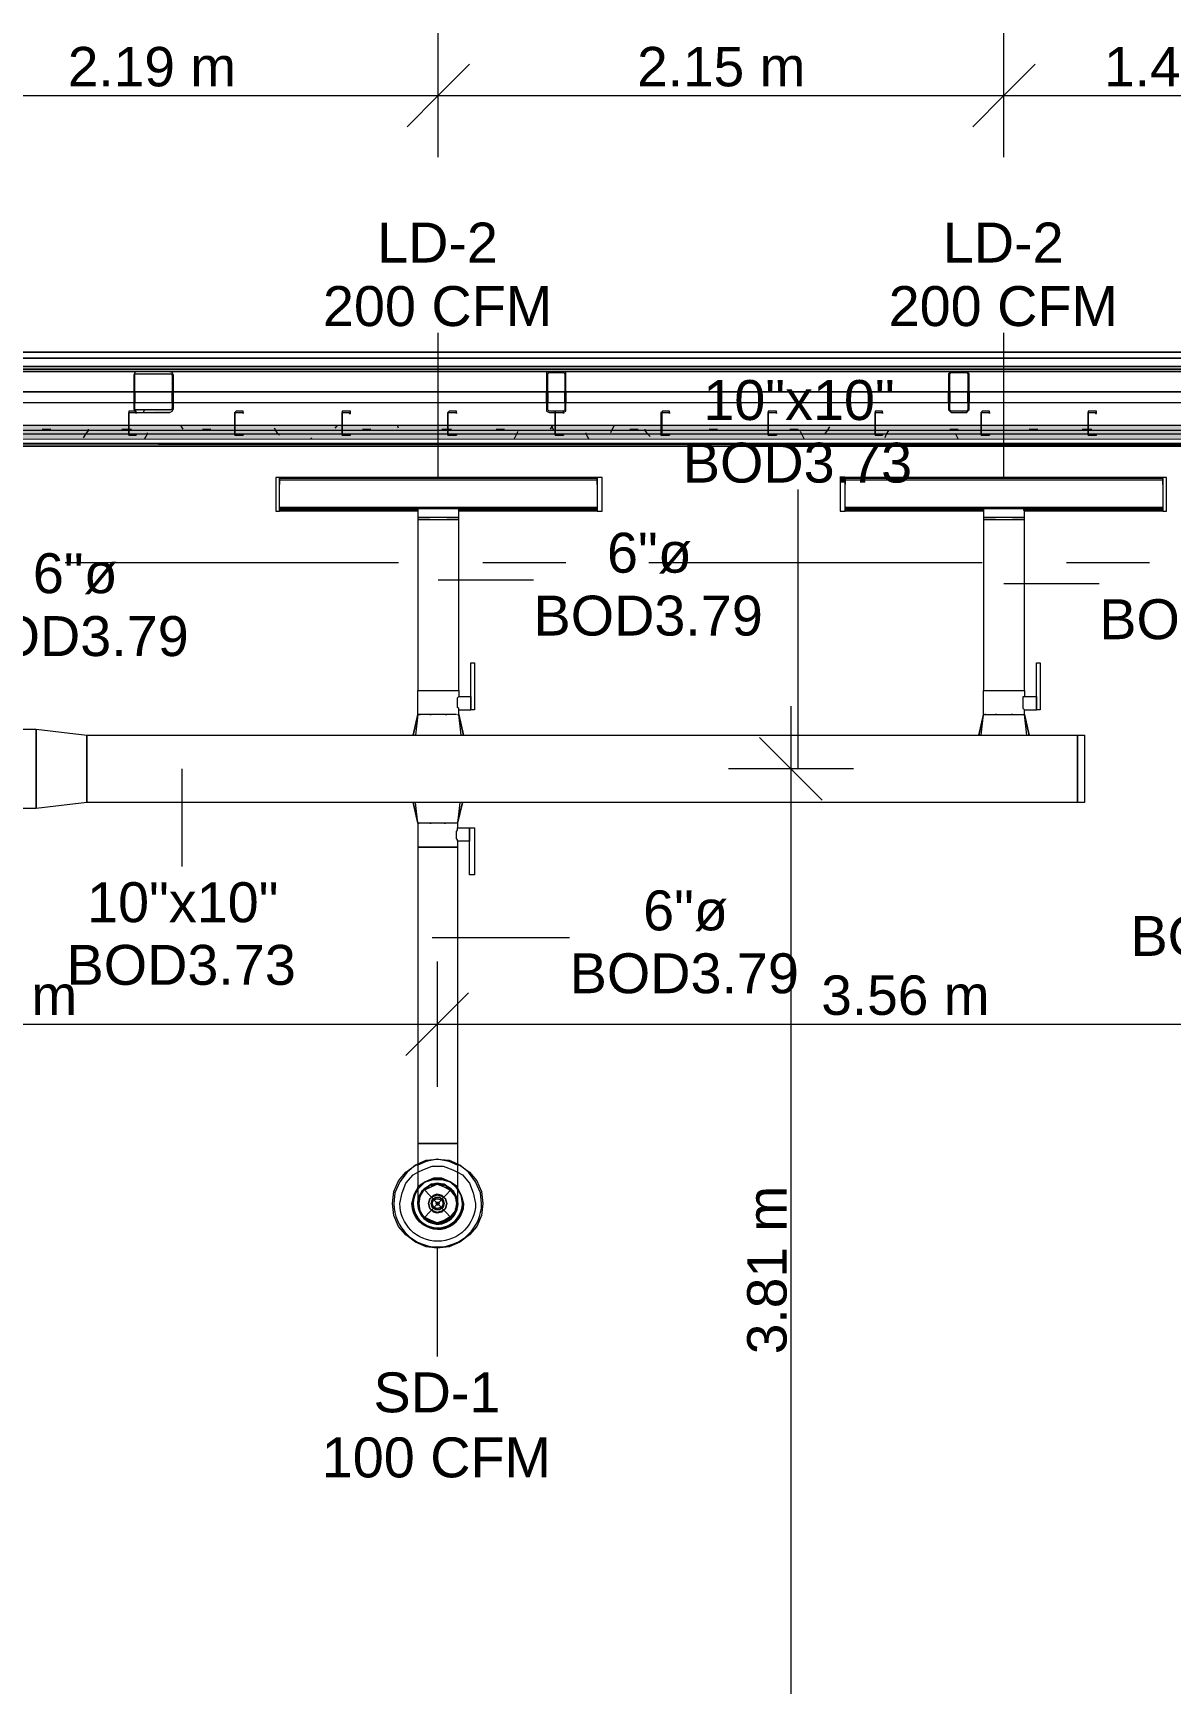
# Model space of a CAD drawing. Header units: metres. Extents: x -2 to 207, y -8 to 52.
# Drawn here: x 16.52 to 20.85, y 41.9 to 48.18 of the extents above; entities that cross this region are included whole.
import ezdxf

# ---------------------------------------------------------------- set-up
doc = ezdxf.new("R2010")
doc.units = ezdxf.units.M
doc.layers.add('HVAC - Ductos', color=5, linetype='Continuous', lineweight=0)
doc.layers.add('PDF_Text', color=7, linetype='Continuous', lineweight=0)
doc.layers.add('PDF_Geometry', color=7, linetype='Continuous', lineweight=0, true_color=0xaaaaaa)
doc.layers.add('PDF_Solid Fills', color=7, linetype='Continuous', lineweight=0, true_color=0xffffff)
doc.styles.add('PDF Helvetica', font='')
doc.styles.get('PDF Helvetica').set_extended_font_data('Helvetica')

msp = doc.modelspace()

# ---------------------------------------------------------------- hatches: boundary and pattern name
at = {"layer": 'PDF_Solid Fills', "lineweight": 0, "transparency": 33554559}
h = msp.add_hatch(color=256, dxfattribs=at)
h.paths.add_polyline_path([(16.9058, 46.8818), (16.9012, 46.8818), (16.9012, 46.7489)])
h.paths.add_polyline_path([(17.0387, 46.7352), (17.0387, 46.7397), (17.0478, 46.7443), (17.0524, 46.8864), (17.0478, 46.891), (16.9058, 46.891), (16.9058, 46.8818), (17.0478, 46.8818), (17.0433, 46.7489), (16.9058, 46.7443), (16.9104, 46.7397), (17.0375, 46.7352)])
h = msp.add_hatch(color=256, dxfattribs=at)
h.paths.add_polyline_path([(18.4773, 46.8864), (18.5369, 46.891), (18.4727, 46.891), (18.4727, 46.7397), (18.4819, 46.7443), (18.4773, 46.7443)])
h.paths.add_polyline_path([(18.4819, 46.7397), (18.5046, 46.7352), (18.5049, 46.7352), (18.5049, 46.7397)])
h.paths.add_polyline_path([(18.5415, 46.7397), (18.5461, 46.8904), (18.5461, 46.891), (18.5415, 46.891)])
h = msp.add_hatch(color=256, dxfattribs=at)
h.paths.add_polyline_path([(20.0809, 46.8864), (20.0763, 46.8864), (20.0763, 46.7443), (20.0809, 46.8857)])
h.paths.add_polyline_path([(20.0076, 46.8864), (20.003, 46.8864), (20.003, 46.7443)])
h.paths.add_polyline_path([(20.0718, 46.8864), (20.0718, 46.891), (20.0076, 46.891)])
h.paths.add_polyline_path([(20.0122, 46.7397), (20.0122, 46.7443), (20.0076, 46.7443)])
h.paths.add_polyline_path([(20.0122, 46.7397), (20.0712, 46.7352), (20.0718, 46.7352), (20.0718, 46.7397)])
h = msp.add_hatch(color=256, dxfattribs=at)
h.paths.add_polyline_path([(26.6236, 46.6802), (26.6236, 46.6664), (28.6487, 46.6664), (28.6487, 46.6802)])
h.paths.add_polyline_path([(60.0699, 46.6802), (58.6863, 46.6802), (58.6863, 46.6618), (60.0699, 46.6618)])
h.paths.add_polyline_path([(25.8127, 46.6802), (25.8127, 46.6664), (26.619, 46.6664), (26.619, 46.6802)])
h.paths.add_polyline_path([(14.0377, 46.6664), (14.0377, 46.6848), (12.4111, 46.6848), (12.4111, 46.6664)])
h.paths.add_polyline_path([(28.6533, 46.6802), (28.6533, 46.6664), (30.6784, 46.6664), (30.6784, 46.6802)])
h.paths.add_polyline_path([(18.908, 46.6664), (18.908, 46.6848), (16.072, 46.6848), (16.072, 46.6664)])
h.paths.add_polyline_path([(31.4939, 46.6802), (31.4939, 46.6664), (33.5191, 46.6664), (33.5191, 46.6802)])
h.paths.add_polyline_path([(21.7487, 46.6664), (21.7487, 46.6848), (20.9423, 46.6848), (20.9423, 46.6664)])
h.paths.add_polyline_path([(36.3643, 46.6802), (36.3643, 46.6664), (38.3894, 46.6664), (38.3894, 46.6802)])
h.paths.add_polyline_path([(25.8081, 46.6802), (25.4049, 46.6848), (23.783, 46.6848), (23.783, 46.6664), (25.8081, 46.6664)])
h.paths.add_polyline_path([(41.2346, 46.6802), (41.2346, 46.6664), (43.2598, 46.6664), (43.2598, 46.6802)])
h.paths.add_polyline_path([(50.5676, 46.6664), (50.9698, 46.6618), (50.9707, 46.6618), (50.9707, 46.6802), (48.9456, 46.6802), (48.9456, 46.6664)])
h.paths.add_polyline_path([(44.0753, 46.6802), (44.0753, 46.6664), (46.1004, 46.6664), (46.1004, 46.6802)])
h.paths.add_polyline_path([(53.005, 46.6802), (53.005, 46.6618), (53.8114, 46.6618), (53.8114, 46.6802)])
h.paths.add_polyline_path([(48.1347, 46.6802), (48.1347, 46.6664), (48.941, 46.6664), (48.941, 46.6802)])
h.paths.add_polyline_path([(55.8456, 46.6802), (55.8456, 46.6618), (58.6817, 46.6618), (58.6817, 46.6802)])
h.paths.add_polyline_path([(46.105, 46.6802), (46.105, 46.6664), (48.1301, 46.6664), (48.1301, 46.6802)])
h.paths.add_polyline_path([(53.8159, 46.6802), (53.8159, 46.6618), (55.841, 46.6618), (55.841, 46.6802)])
h.paths.add_polyline_path([(43.2643, 46.6802), (43.2643, 46.6664), (44.0707, 46.6664), (44.0707, 46.6802)])
h.paths.add_polyline_path([(50.9753, 46.6802), (50.9753, 46.6618), (53.0004, 46.6618), (53.0004, 46.6802)])
h.paths.add_polyline_path([(38.394, 46.6802), (38.394, 46.6664), (41.2301, 46.6664), (41.2301, 46.6802)])
h.paths.add_polyline_path([(23.7784, 46.6664), (23.7784, 46.6848), (21.7532, 46.6848), (21.7532, 46.6664)])
h.paths.add_polyline_path([(33.5237, 46.6802), (33.5237, 46.6664), (36.3597, 46.6664), (36.3597, 46.6802)])
h.paths.add_polyline_path([(20.9377, 46.6664), (20.9377, 46.6848), (18.9126, 46.6848), (18.9126, 46.6664)])
h.paths.add_polyline_path([(30.683, 46.6802), (30.683, 46.6664), (31.4894, 46.6664), (31.4894, 46.6802)])
h.paths.add_polyline_path([(16.0674, 46.6664), (16.0674, 46.6848), (14.0423, 46.6848), (14.0423, 46.6664)])
h = msp.add_hatch(color=256, dxfattribs=at)
h.paths.add_polyline_path([(53.005, 46.6618), (53.005, 46.6481), (53.8114, 46.6481), (53.8114, 46.6618)])
h.paths.add_polyline_path([(48.1301, 46.6481), (48.1301, 46.6664), (46.105, 46.6664), (46.105, 46.6481)])
h.paths.add_polyline_path([(44.0707, 46.6481), (44.0707, 46.6664), (43.2643, 46.6664), (43.2643, 46.6481)])
h.paths.add_polyline_path([(50.9707, 46.6618), (50.5676, 46.6664), (48.9456, 46.6664), (48.9456, 46.6481), (50.9707, 46.6481)])
h.paths.add_polyline_path([(41.2301, 46.6481), (41.2301, 46.6664), (38.394, 46.6664), (38.394, 46.6481)])
h.paths.add_polyline_path([(48.941, 46.6481), (48.941, 46.6664), (48.1347, 46.6664), (48.1347, 46.6481)])
h.paths.add_polyline_path([(36.3597, 46.6481), (36.3597, 46.6664), (33.5237, 46.6664), (33.5237, 46.6481)])
h.paths.add_polyline_path([(46.1004, 46.6481), (46.1004, 46.6664), (44.0753, 46.6664), (44.0753, 46.6481)])
h.paths.add_polyline_path([(31.4894, 46.6481), (31.4894, 46.6664), (30.683, 46.6664), (30.683, 46.6481)])
h.paths.add_polyline_path([(43.2598, 46.6481), (43.2598, 46.6664), (41.2346, 46.6664), (41.2346, 46.6481)])
h.paths.add_polyline_path([(28.6487, 46.6481), (28.6487, 46.6664), (26.6236, 46.6664), (26.6236, 46.6481)])
h.paths.add_polyline_path([(38.3894, 46.6481), (38.3894, 46.6664), (36.3643, 46.6664), (36.3643, 46.6481)])
h.paths.add_polyline_path([(25.8081, 46.6526), (25.8081, 46.6664), (23.783, 46.6664), (23.783, 46.6526)])
h.paths.add_polyline_path([(33.5191, 46.6481), (33.5191, 46.6664), (31.4939, 46.6664), (31.4939, 46.6481)])
h.paths.add_polyline_path([(21.7487, 46.6526), (21.7487, 46.6664), (20.9423, 46.6664), (20.9423, 46.6526)])
h.paths.add_polyline_path([(30.6784, 46.6481), (30.6784, 46.6664), (28.6533, 46.6664), (28.6533, 46.6481)])
h.paths.add_polyline_path([(18.908, 46.6526), (18.908, 46.6664), (16.072, 46.6664), (16.072, 46.6526)])
h.paths.add_polyline_path([(26.619, 46.6481), (26.619, 46.6664), (25.8127, 46.6664), (25.8127, 46.6526), (26.5091, 46.6526)])
h.paths.add_polyline_path([(14.0377, 46.6526), (14.0377, 46.6664), (12.4111, 46.6664), (12.4111, 46.6526)])
h.paths.add_polyline_path([(23.7784, 46.6526), (23.7784, 46.6664), (21.7532, 46.6664), (21.7532, 46.6526)])
h.paths.add_polyline_path([(60.0699, 46.6618), (53.8159, 46.6618), (53.8159, 46.6481), (60.0699, 46.6481)])
h.paths.add_polyline_path([(20.9377, 46.6526), (20.9377, 46.6664), (18.9126, 46.6664), (18.9126, 46.6526)])
h.paths.add_polyline_path([(50.9753, 46.6618), (50.9753, 46.6481), (53.0004, 46.6481), (53.0004, 46.6618)])
h.paths.add_polyline_path([(16.0674, 46.6526), (16.0674, 46.6664), (14.0423, 46.6664), (14.0423, 46.6526)])
msp.add_hatch(color=256, dxfattribs=at).paths.add_polyline_path([(12.4111, 46.6344), (59.8547, 46.6344), (60.0699, 46.6298), (60.0699, 46.6481), (26.619, 46.6526), (12.4111, 46.6526)])

# ---------------------------------------------------------------- linework, layer by layer
at = {"layer": 'HVAC - Ductos', "color": 252, "lineweight": 0, "true_color": 0x939598}
for points in [[(18.0604, 47.7065), (18.0604, 47.9401), (18.0604, 48.1784)], [(20.2138, 47.7065), (20.2138, 47.9401), (20.2138, 48.1784)], [(18.1795, 48.0593), (18.0604, 47.9401), (17.9413, 47.821)], [(20.333, 48.0593), (20.2138, 47.9401), (20.0947, 47.821)], [(7.582, 47.9401), (9.74, 47.9401), (12.4157, 47.9401), (13.6253, 47.9401), (15.8749, 47.9401), (18.0604, 47.9401), (20.2138, 47.9401), (21.6112, 47.9401), (22.8437, 47.9401), (25.2125, 47.9401), (27.2742, 47.9401), (29.4688, 47.9401)]]:
    msp.add_lwpolyline(points, dxfattribs=at)
at = {"layer": 'HVAC - Ductos', "lineweight": 0}
for points in [[(18.0604, 46.4878), (18.0604, 47.0376)], [(20.2138, 46.4878), (20.2138, 47.0376)], [(18.6652, 46.4648), (18.6652, 46.4878), (18.6652, 46.4832), (17.4556, 46.4832), (17.4556, 46.4878), (17.4556, 46.4648)], [(18.6652, 46.4878), (17.4556, 46.4878)], [(20.8186, 46.4648), (20.8186, 46.4878), (20.8186, 46.4832), (19.609, 46.4832), (19.609, 46.4878), (19.609, 46.4648)], [(20.8186, 46.4878), (19.609, 46.4878)], [(17.4556, 46.4144), (17.4556, 46.4236), (17.4556, 46.4328)], [(18.6652, 46.4328), (18.6652, 46.4236), (18.6652, 46.4144)], [(19.4303, 45.379), (19.4303, 46.442)], [(19.609, 46.4144), (19.609, 46.4236), (19.609, 46.4328)], [(20.8186, 46.4328), (20.8186, 46.4236), (20.8186, 46.4144)], [(17.9825, 46.3595), (17.4556, 46.3595), (17.4556, 46.364), (17.4556, 46.3823), (17.4556, 46.3915)], [(17.4556, 46.3777), (17.4556, 46.3823), (17.4556, 46.3869)], [(17.4556, 46.364), (17.9825, 46.364)], [(18.6652, 46.3915), (18.6652, 46.3823), (18.6652, 46.364), (18.6652, 46.3595), (18.1383, 46.3595)], [(18.1383, 46.364), (18.6652, 46.364)], [(18.6652, 46.3869), (18.6652, 46.3823), (18.6652, 46.3777)], [(20.1359, 46.3595), (19.609, 46.3595), (19.609, 46.364), (19.609, 46.3823), (19.609, 46.3915)], [(19.609, 46.3777), (19.609, 46.3823), (19.609, 46.3869)], [(19.609, 46.364), (20.1359, 46.364)], [(20.2871, 46.364), (20.8186, 46.364)], [(20.8186, 46.3915), (20.8186, 46.3823), (20.8186, 46.364), (20.8186, 46.3595), (20.2917, 46.3595)], [(20.8186, 46.3869), (20.8186, 46.3823), (20.8186, 46.3777)], [(17.9825, 46.3366), (17.9871, 46.3366), (18.0054, 46.3366), (18.0329, 46.3366), (18.0604, 46.3366), (18.0925, 46.3366), (18.1154, 46.3366), (18.1338, 46.3366), (18.1383, 46.3366)], [(18.0283, 46.3274), (18.0237, 46.3274), (18.0054, 46.3274), (17.9963, 46.3274), (17.9917, 46.3274), (17.9871, 46.3274), (17.9825, 46.3274), (17.9825, 45.6768), (17.9871, 45.6768), (17.9963, 45.6768), (18.0054, 45.6768), (18.0237, 45.6768), (18.0421, 45.6768), (18.0604, 45.6768), (18.0787, 45.6768), (18.0971, 45.6768), (18.1154, 45.6768), (18.1246, 45.6768), (18.1338, 45.6768), (18.1383, 45.6768), (18.1383, 45.6539), (18.1841, 45.6539), (18.1841, 45.6493), (18.1841, 45.6447), (18.1841, 45.6355), (18.1841, 45.631), (18.1841, 45.6264), (18.1841, 45.6173), (18.1841, 45.6127), (18.1841, 45.6081)], [(18.1292, 45.5851), (18.1246, 45.5851), (18.1154, 45.5851), (18.0971, 45.5851), (18.0787, 45.5851), (18.0604, 45.5851), (18.0421, 45.5851), (18.0237, 45.5851), (18.0054, 45.5851), (17.9963, 45.5851), (17.9917, 45.5851), (17.9871, 45.5851), (17.9825, 45.5851), (17.9825, 45.6768), (17.9871, 45.6768), (17.9963, 45.6768), (18.0054, 45.6768), (18.0237, 45.6768), (18.0421, 45.6768), (18.0604, 45.6768), (18.0787, 45.6768), (18.0971, 45.6768), (18.1154, 45.6768), (18.1246, 45.6768), (18.1338, 45.6768), (18.1383, 45.6768), (18.1383, 46.3274), (18.1338, 46.3274), (18.1292, 46.3274), (18.1246, 46.3274), (18.1154, 46.3274), (18.0971, 46.3274), (18.0925, 46.3274)], [(18.0329, 46.3274), (18.0421, 46.3274), (18.0604, 46.3274), (18.0787, 46.3274), (18.0879, 46.3274)], [(20.1359, 46.3366), (20.1405, 46.3366), (20.1589, 46.3366), (20.1817, 46.3366), (20.2138, 46.3366), (20.2413, 46.3366), (20.2688, 46.3366), (20.2871, 46.3366), (20.2917, 46.3366)], [(20.1817, 46.3274), (20.1771, 46.3274), (20.1589, 46.3274), (20.1497, 46.3274), (20.1451, 46.3274), (20.1405, 46.3274), (20.1359, 46.3274), (20.1359, 45.6768), (20.1405, 45.6768), (20.1497, 45.6768), (20.1589, 45.6768), (20.1771, 45.6768), (20.1955, 45.6768), (20.2138, 45.6768), (20.2321, 45.6768), (20.2505, 45.6768), (20.2688, 45.6768), (20.2779, 45.6768), (20.2871, 45.6768), (20.2917, 45.6768), (20.2917, 45.6539), (20.3376, 45.6539), (20.3376, 45.6493), (20.3376, 45.6447), (20.3376, 45.6355), (20.3376, 45.631), (20.3376, 45.6264), (20.3376, 45.6173), (20.3376, 45.6127), (20.3376, 45.6081)], [(20.1359, 45.5851), (20.1359, 45.6768), (20.1405, 45.6768), (20.1497, 45.6768), (20.1589, 45.6768), (20.1771, 45.6768), (20.1955, 45.6768), (20.2138, 45.6768), (20.2321, 45.6768), (20.2505, 45.6768), (20.2688, 45.6768), (20.2779, 45.6768), (20.2871, 45.6768), (20.2917, 45.6768), (20.2917, 46.3274), (20.2871, 46.3274), (20.2825, 46.3274), (20.2779, 46.3274), (20.2688, 46.3274), (20.2505, 46.3274), (20.2459, 46.3274)], [(20.1863, 46.3274), (20.1955, 46.3274), (20.2138, 46.3274), (20.2321, 46.3274), (20.2413, 46.3274)], [(18.0604, 46.0983), (18.4223, 46.0983)], [(20.2138, 46.0846), (20.5758, 46.0846)], [(18.1338, 45.5851), (18.1383, 45.5851), (18.1383, 45.6035), (18.1841, 45.6035), (18.1841, 45.7822), (18.1978, 45.7822), (18.1978, 45.6035), (18.1841, 45.6035)], [(20.1267, 45.5073), (20.1359, 45.5851), (20.1405, 45.5851), (20.1451, 45.5851), (20.1497, 45.5851), (20.1589, 45.5851), (20.1771, 45.5851), (20.1955, 45.5851), (20.2138, 45.5851), (20.2321, 45.5851), (20.2505, 45.5851), (20.2688, 45.5851), (20.2779, 45.5851), (20.2825, 45.5851), (20.2871, 45.5851), (20.2917, 45.5851), (20.2917, 45.6035), (20.3376, 45.6035), (20.3376, 45.7822), (20.3513, 45.7822), (20.3513, 45.6035), (20.3376, 45.6035)], [(18.1383, 45.6035), (18.1383, 45.6081), (18.1338, 45.6127), (18.1338, 45.6173), (18.1338, 45.6264), (18.1338, 45.6355), (18.1338, 45.6447), (18.1338, 45.6493), (18.1383, 45.6539)], [(19.4028, 45.6173), (19.4028, 41.567), (19.4028, 40.055), (19.4028, 38.1674)], [(20.2917, 45.6035), (20.2871, 45.6081), (20.2871, 45.6127), (20.2871, 45.6173), (20.2871, 45.6264), (20.2871, 45.6355), (20.2871, 45.6447), (20.2871, 45.6493), (20.2871, 45.6539), (20.2917, 45.6539)], [(17.9642, 45.5073), (17.9825, 45.5851), (17.9642, 45.5073)], [(17.9825, 45.5851), (17.9733, 45.5073), (17.9779, 45.5073), (17.9871, 45.5073)], [(18.0787, 45.5073), (18.0833, 45.5073), (18.0925, 45.5073), (18.1062, 45.5073), (18.1154, 45.5073), (18.1338, 45.5073), (18.1429, 45.5073), (18.1474, 45.5073), (18.1383, 45.5851)], [(20.1176, 45.5073), (20.1359, 45.5851), (20.1176, 45.5073)], [(20.2871, 45.5073), (20.2963, 45.5073), (20.3009, 45.5073), (20.3054, 45.5073), (20.31, 45.5073), (20.2917, 45.5851), (20.31, 45.5073), (20.3054, 45.5073)], [(20.3009, 45.5073), (20.2917, 45.5851)], [(17.9917, 45.5073), (18.0054, 45.5073), (18.01, 45.5073)], [(18.0146, 45.5073), (18.0192, 45.5073), (18.0283, 45.5073), (18.0421, 45.5073)], [(18.0467, 45.5073), (18.0512, 45.5073), (18.0741, 45.5073)], [(19.522, 45.2599), (19.4028, 45.379), (19.2837, 45.4981)], [(20.1222, 45.5073), (20.1176, 45.5073), (20.1222, 45.5073), (20.1313, 45.5073), (20.1405, 45.5073), (20.1589, 45.5073), (20.1634, 45.5073)], [(20.168, 45.5073), (20.1817, 45.5073), (20.1909, 45.5073), (20.1955, 45.5073)], [(20.2001, 45.5073), (20.2229, 45.5073), (20.2275, 45.5073)], [(20.2321, 45.5073), (20.2459, 45.5073), (20.2551, 45.5073), (20.2596, 45.5073), (20.2688, 45.5073), (20.2825, 45.5073)], [(17.0845, 45.379), (17.0845, 45.0078)], [(19.6411, 45.379), (19.4028, 45.379), (19.1646, 45.379)], [(17.9825, 45.2507), (17.9733, 45.2507), (17.9688, 45.2507), (17.9642, 45.2507)], [(17.9642, 45.2507), (17.9825, 45.1728), (17.9642, 45.2507)], [(17.9825, 45.1728), (17.9871, 45.1728), (17.9825, 45.1728), (17.9733, 45.2507)], [(18.152, 45.2507), (18.1338, 45.1728), (18.1292, 45.1728), (18.1246, 45.1728), (18.1108, 45.1728), (18.0971, 45.1728), (18.0787, 45.1728), (18.0558, 45.1728), (18.0375, 45.1728), (18.0192, 45.1728), (18.0054, 45.1728), (17.9917, 45.1728), (17.9871, 45.1728), (17.9825, 45.1728), (17.9825, 45.0811), (17.9917, 45.0811), (18.0054, 45.0811), (18.0192, 45.0811), (18.0375, 45.0811), (18.0558, 45.0811), (18.0787, 45.0811), (18.0971, 45.0811), (18.1108, 45.0811), (18.1246, 45.0811), (18.1338, 45.0811), (18.1338, 43.9541), (18.1246, 43.9541), (18.1108, 43.9541), (18.0971, 43.9541), (18.0787, 43.9541), (18.0558, 43.9541), (18.0375, 43.9541), (18.0192, 43.9541), (18.0054, 43.9541), (17.9917, 43.9541), (17.9825, 43.9541), (17.9917, 43.9541), (18.0054, 43.9541), (18.0192, 43.9541), (18.0375, 43.9541), (18.0558, 43.9541), (18.0787, 43.9541), (18.0971, 43.9541), (18.1108, 43.9541), (18.1246, 43.9541), (18.1338, 43.9541), (18.1338, 43.9174), (18.1338, 43.867), (18.1338, 43.8212), (18.1338, 43.78), (18.1338, 43.7479), (18.1338, 43.7296), (18.1338, 43.725)], [(18.0054, 45.2507), (17.9871, 45.2507)], [(18.1292, 45.2507), (18.1108, 45.2507), (18.1062, 45.2507), (18.1016, 45.2507), (18.0925, 45.2507), (18.0787, 45.2507), (18.0741, 45.2507), (18.0696, 45.2507), (18.0467, 45.2507), (18.0421, 45.2507), (18.0375, 45.2507), (18.0237, 45.2507), (18.0146, 45.2507), (18.01, 45.2507)], [(18.1338, 45.1728), (18.152, 45.2507), (18.1474, 45.2507), (18.1429, 45.2507), (18.1338, 45.2507)], [(18.1338, 45.1041), (18.1338, 45.1087), (18.1292, 45.1133), (18.1292, 45.1224), (18.1292, 45.1315), (18.1292, 45.1407), (18.1338, 45.1453), (18.1338, 45.1499), (18.1338, 45.1545)], [(18.0375, 44.7375), (18.5598, 44.7375)], [(18.0558, 44.6459), (18.0558, 44.4077), (18.0558, 44.1694)], [(18.175, 44.5268), (18.0558, 44.4077), (17.9367, 44.2886)], [(7.582, 44.4077), (9.0436, 44.4077), (12.4157, 44.4077), (13.1718, 44.4077), (14.67, 44.4077), (18.0558, 44.4077), (21.6112, 44.4077), (22.3672, 44.4077), (24.0807, 44.4077), (25.9547, 44.4077), (28.3097, 44.4077), (31.2786, 44.4077), (32.8868, 44.4077), (36.7996, 44.4077), (40.607, 44.4077), (44.0845, 44.4077), (47.0625, 44.4077), (48.5791, 44.4077), (49.2022, 44.4077), (51.5984, 44.4077), (53.312, 44.4077), (55.6808, 44.4077), (58.6359, 44.4077)], [(18.1338, 43.8762), (18.1429, 43.8716), (18.1795, 43.8441), (18.207, 43.812), (18.2254, 43.7708), (18.23, 43.725), (18.2254, 43.6792), (18.207, 43.6379), (18.1795, 43.6059), (18.1429, 43.5784), (18.1016, 43.56), (18.0558, 43.5555), (18.0146, 43.56), (17.9733, 43.5784), (17.9367, 43.6059), (17.9092, 43.6379), (17.8909, 43.6792), (17.8863, 43.725), (17.8909, 43.7708), (17.9092, 43.812), (17.9367, 43.8441), (17.9733, 43.8716), (17.9825, 43.8762)], [(18.1338, 43.8716), (18.1016, 43.8853), (18.0558, 43.8945), (18.0146, 43.8853), (17.9825, 43.8716)], [(17.9825, 43.8762), (18.0146, 43.8899), (18.0558, 43.8945), (18.1016, 43.8899), (18.1338, 43.8762)], [(17.9825, 43.8441), (18.0009, 43.8533), (18.0375, 43.867), (18.0787, 43.867), (18.1154, 43.8533), (18.1338, 43.8441)], [(18.1338, 43.7342), (18.1338, 43.7433), (18.1246, 43.7616), (18.1108, 43.78), (18.0971, 43.7891), (18.0787, 43.7983), (18.0558, 43.8028), (18.0375, 43.7983), (18.0192, 43.7891), (18.0054, 43.78), (17.9917, 43.7616), (17.9825, 43.7433), (17.9825, 43.7342)], [(17.9917, 43.757), (18.0054, 43.7754), (18.0283, 43.7891)], [(18.0283, 43.7937), (18.0329, 43.7983)], [(18.0329, 43.7937), (18.0558, 43.7983), (18.0833, 43.7937)], [(18.0833, 43.7983), (18.0879, 43.7937)], [(18.0879, 43.7891), (18.1108, 43.7754), (18.1246, 43.757), (18.1292, 43.7524)], [(17.9871, 43.7021), (17.9825, 43.725), (17.9871, 43.7479)], [(17.9871, 43.7524), (17.9871, 43.757)], [(18.1246, 43.7479), (18.1338, 43.725), (18.1246, 43.7021)], [(17.9917, 43.6929), (17.9871, 43.6975)], [(18.0283, 43.6608), (18.0054, 43.6746), (17.9917, 43.6929)], [(18.0329, 43.6562), (18.0283, 43.6562)], [(18.0833, 43.6562), (18.0558, 43.6517), (18.0329, 43.6562)], [(18.0879, 43.6562), (18.0833, 43.6562)], [(18.1246, 43.6929), (18.1108, 43.6746), (18.0879, 43.6608)], [(18.1292, 43.6975), (18.1246, 43.6929)], [(18.0558, 43.5555), (18.0558, 43.1431)]]:
    msp.add_lwpolyline(points, dxfattribs=at)
for points in [[(17.4419, 46.4878), (17.4419, 46.3595), (17.4556, 46.3595), (17.4556, 46.4878)], [(18.6836, 46.4878), (18.6652, 46.4878), (18.6652, 46.3595), (18.6836, 46.3595)], [(19.5907, 46.4878), (19.5907, 46.3595), (19.609, 46.3595), (19.609, 46.4878)], [(20.8323, 46.4878), (20.8186, 46.4878), (20.8186, 46.3595), (20.8323, 46.3595)], [(18.6652, 46.3732), (17.4556, 46.3732), (17.4556, 46.4786), (18.6652, 46.4786), (18.6652, 46.3732), (18.6652, 46.3686), (17.4556, 46.3686), (17.4556, 46.3732)], [(17.4556, 46.4694), (17.4556, 46.4648), (17.4556, 46.4602), (17.4556, 46.4648)], [(18.6652, 46.4602), (18.6652, 46.4648), (18.6652, 46.4694), (18.6652, 46.4648)], [(20.8186, 46.3732), (19.609, 46.3732), (19.609, 46.4786), (20.8186, 46.4786), (20.8186, 46.3732), (20.8186, 46.3686), (19.609, 46.3686), (19.609, 46.3732)], [(19.609, 46.4694), (19.609, 46.4648), (19.609, 46.4602), (19.609, 46.4648)], [(20.8186, 46.4602), (20.8186, 46.4648), (20.8186, 46.4694), (20.8186, 46.4648)], [(17.9825, 46.3366), (17.9825, 46.3274), (17.9917, 46.3274), (18.0054, 46.3274), (18.0329, 46.3274), (18.0604, 46.3274), (18.0879, 46.3274), (18.1154, 46.3274), (18.1292, 46.3274), (18.1383, 46.3274), (18.1383, 46.3366), (18.1383, 46.3686), (18.1338, 46.3686), (18.1246, 46.3686), (18.1154, 46.3686), (18.0971, 46.3686), (18.0787, 46.3686), (18.0604, 46.3686), (18.0421, 46.3686), (18.0237, 46.3686), (18.0054, 46.3686), (17.9963, 46.3686), (17.9871, 46.3686), (17.9825, 46.3686)], [(20.1359, 46.3366), (20.1359, 46.3274), (20.1451, 46.3274), (20.1589, 46.3274), (20.1863, 46.3274), (20.2138, 46.3274), (20.2413, 46.3274), (20.2688, 46.3274), (20.2825, 46.3274), (20.2917, 46.3274), (20.2917, 46.3366), (20.2917, 46.3686), (20.2871, 46.3686), (20.2779, 46.3686), (20.2688, 46.3686), (20.2505, 46.3686), (20.2321, 46.3686), (20.2138, 46.3686), (20.1955, 46.3686), (20.1771, 46.3686), (20.1589, 46.3686), (20.1497, 46.3686), (20.1405, 46.3686), (20.1359, 46.3686)], [(17.9917, 45.5851), (17.9871, 45.5851)], [(18.0329, 45.5851), (18.0283, 45.5851)], [(18.0925, 45.5851), (18.0879, 45.5851)], [(18.152, 45.5073), (18.1566, 45.5073), (18.1383, 45.5851), (18.1566, 45.5073)], [(20.1451, 45.5851), (20.1405, 45.5851)], [(20.1863, 45.5851), (20.1817, 45.5851)], [(20.2459, 45.5851), (20.2413, 45.5851)], [(16.5301, 45.2278), (15.0227, 45.2278), (15.0227, 45.5302), (14.8716, 45.5302), (14.8716, 45.0766), (15.0227, 45.2278), (15.0227, 45.5302), (16.5301, 45.5302), (16.5301, 45.2278), (16.5301, 45.5302), (16.7225, 45.5073), (16.7225, 45.2507)], [(16.7225, 45.5073), (20.4933, 45.5073), (20.4933, 45.2507), (16.7225, 45.2507)], [(17.9642, 45.5073), (17.9688, 45.5073)], [(20.4933, 45.2507), (20.4933, 45.5073), (20.5208, 45.5073), (20.5208, 45.2507)], [(18.0283, 45.1728), (18.0329, 45.1728)], [(18.0833, 45.1728), (18.0879, 45.1728)], [(18.1978, 44.9758), (18.1795, 44.9758), (18.1795, 45.1545), (18.1978, 45.1545)], [(17.9825, 43.7891), (18.01, 43.8074), (18.0421, 43.8212), (18.0741, 43.8212), (18.1062, 43.8074), (18.1338, 43.7891), (18.1338, 43.7846), (18.1338, 43.7891), (18.1062, 43.8074), (18.0741, 43.8212), (18.0421, 43.8212), (18.01, 43.8074), (17.9825, 43.7891), (17.9825, 43.7846)], [(18.1292, 43.7846), (18.1062, 43.8074), (18.0741, 43.8166), (18.0421, 43.8166), (18.01, 43.8074), (17.9871, 43.7846), (17.9825, 43.78), (17.9871, 43.7846), (18.01, 43.8074), (18.0421, 43.8166), (18.0741, 43.8166), (18.1062, 43.8074), (18.1292, 43.7846), (18.1338, 43.78)], [(18.1292, 43.7066), (18.12, 43.6884), (18.1108, 43.6746), (18.0971, 43.6608), (18.0787, 43.6562), (18.0558, 43.6517), (18.0375, 43.6562), (18.0192, 43.6608), (18.0054, 43.6746), (17.9963, 43.6884), (17.9871, 43.7066), (17.9825, 43.725), (17.9871, 43.7433), (17.9963, 43.7616), (18.0054, 43.7754), (18.0192, 43.7891), (18.0375, 43.7983), (18.0558, 43.7983), (18.0787, 43.7983), (18.0971, 43.7891), (18.1108, 43.7754), (18.12, 43.7616), (18.1292, 43.7433), (18.1338, 43.725)], [(17.9917, 43.7524), (18.0054, 43.7754), (18.0329, 43.7891), (18.0558, 43.7983), (18.0833, 43.7891), (18.1062, 43.7754), (18.1246, 43.7524), (18.1292, 43.725), (18.1246, 43.6975), (18.1062, 43.6746), (18.0833, 43.6608), (18.0558, 43.6517), (18.0329, 43.6608), (18.0054, 43.6746), (17.9917, 43.6975), (17.9871, 43.725)], [(18.1566, 43.725), (18.1474, 43.757), (18.1338, 43.7846), (18.1474, 43.757)], [(18.0283, 43.7433), (18.0237, 43.725), (18.0283, 43.7433), (18.0421, 43.757), (18.0558, 43.7616), (18.0741, 43.757), (18.0879, 43.7433), (18.0925, 43.725), (18.0879, 43.7433), (18.0741, 43.7524), (18.0558, 43.757), (18.0421, 43.7524)], [(18.0879, 43.7066), (18.0925, 43.725), (18.0879, 43.7066), (18.0741, 43.6929), (18.0558, 43.6884), (18.0421, 43.6929), (18.0283, 43.7066), (18.0237, 43.725), (18.0283, 43.7066), (18.0421, 43.6975), (18.0558, 43.6929), (18.0741, 43.6975)], [(18.0375, 43.7387), (18.0329, 43.725), (18.0375, 43.7387), (18.0512, 43.7479), (18.065, 43.7479), (18.0787, 43.7387), (18.0833, 43.725), (18.0787, 43.7387), (18.065, 43.7479), (18.0512, 43.7479)], [(18.0787, 43.7112), (18.0833, 43.725), (18.0787, 43.7112), (18.065, 43.7021), (18.0512, 43.7021), (18.0375, 43.7112), (18.0329, 43.725), (18.0375, 43.7112), (18.0512, 43.7021), (18.065, 43.7021)], [(18.0421, 43.7387), (18.0558, 43.7433), (18.0741, 43.7387), (18.0787, 43.725), (18.0741, 43.7112), (18.0558, 43.7066), (18.0421, 43.7112), (18.0375, 43.725)], [(18.0558, 43.7296), (18.0512, 43.725), (18.0558, 43.7296), (18.0604, 43.7296), (18.065, 43.725), (18.0604, 43.7296)], [(18.0604, 43.7204), (18.065, 43.725), (18.0604, 43.7204), (18.0558, 43.7204), (18.0512, 43.725), (18.0558, 43.7204)]]:
    msp.add_lwpolyline(points, close=True, dxfattribs=at)
for points in [[(18.1429, 45.2507), (18.1338, 45.1728), (18.1338, 45.1545), (18.1795, 45.1545), (18.1795, 45.1499), (18.1795, 45.1453), (18.1795, 45.1407), (18.1795, 45.1361), (18.1795, 45.127), (18.1795, 45.1224), (18.1795, 45.1133), (18.1795, 45.1087), (18.1795, 45.1041), (18.1338, 45.1041), (18.1338, 45.0811), (18.1246, 45.0811), (18.1108, 45.0811), (18.0971, 45.0811), (18.0787, 45.0811), (18.0558, 45.0811), (18.0375, 45.0811), (18.0192, 45.0811), (18.0054, 45.0811), (17.9917, 45.0811), (17.9825, 45.0811), (17.9825, 43.9541), (17.9825, 43.8991), (17.9825, 43.8487), (17.9825, 43.8028), (17.9825, 43.7662), (17.9825, 43.7433), (17.9825, 43.7296), (17.9825, 43.725), (17.9825, 43.7342), (17.9825, 43.725, 1.089775), (18.1338, 43.7342, -1.064979), (17.9825, 43.725)], [(17.9825, 43.8716), (17.9733, 43.8716), (17.9413, 43.8441), (17.9138, 43.8074), (17.8955, 43.7662), (17.8909, 43.725, 0.98638), (18.2254, 43.725), (18.2208, 43.7662), (18.2024, 43.8074), (18.175, 43.8441), (18.1429, 43.8716), (18.1338, 43.8716)], [(18.1338, 43.8441), (18.152, 43.8349), (18.1795, 43.8028), (18.1933, 43.7662), (18.2024, 43.725, -0.994122), (17.9138, 43.725), (17.9229, 43.7662), (17.9367, 43.8028), (17.9642, 43.8349), (17.9825, 43.8441)]]:
    msp.add_lwpolyline(points, format="xyb", dxfattribs=at)
for points in [[(17.9596, 43.725), (17.9688, 43.757), (17.9825, 43.7846, 1.405169), (18.1566, 43.725, -0.990663)], [(18.152, 43.725), (18.1474, 43.757), (18.1338, 43.78, -1.369052), (17.9642, 43.725), (17.9688, 43.757), (17.9825, 43.78, 1.369185)]]:
    msp.add_lwpolyline(points, format="xyb", close=True, dxfattribs=at)
at = {"layer": 'PDF_Geometry', "lineweight": 0}
for points in [[(18.5461, 46.9642), (20.0809, 46.9642), (18.5461, 46.9642), (17.0158, 46.9642), (15.4809, 46.9642), (13.9506, 46.9642), (15.4809, 46.9642), (17.0158, 46.9642)], [(17.0158, 46.9413), (15.4809, 46.9413)], [(18.5461, 46.9413), (17.0158, 46.9413)], [(20.0809, 46.9413), (18.5461, 46.9413)], [(23.1461, 46.9642), (24.6764, 46.9642), (23.1461, 46.9642), (21.6112, 46.9642), (20.0809, 46.9642), (21.6112, 46.9642)], [(21.6112, 46.9413), (20.0809, 46.9413)], [(17.0158, 46.9093), (15.4809, 46.9093)], [(17.0158, 46.9001), (15.4809, 46.9001)], [(16.9104, 46.891), (15.4809, 46.891)], [(17.0478, 46.7489), (17.0433, 46.7443), (17.0387, 46.7443), (16.9104, 46.7443), (16.9058, 46.7443), (16.9058, 46.7489), (16.9058, 46.8772), (16.9058, 46.8818), (16.9104, 46.8818), (17.0387, 46.8818), (17.0433, 46.8818), (17.0478, 46.8772)], [(18.5461, 46.9093), (17.0158, 46.9093)], [(18.5461, 46.9001), (17.0158, 46.9001)], [(18.4727, 46.7443), (18.4727, 46.7397), (18.4819, 46.7351), (18.5369, 46.7351), (18.5461, 46.7397), (18.5461, 46.7443), (18.5461, 46.8818), (18.5461, 46.8864), (18.5369, 46.891), (18.4819, 46.891), (18.4727, 46.8864), (18.4727, 46.8818)], [(18.5369, 46.7397), (18.4819, 46.7397), (18.4773, 46.7443), (18.4773, 46.8818), (18.4819, 46.8864), (18.5369, 46.8864), (18.5415, 46.8818), (18.5415, 46.7443)], [(20.0809, 46.9093), (18.5461, 46.9093)], [(20.0809, 46.9001), (18.5461, 46.9001)], [(20.003, 46.7443), (20.0076, 46.7397), (20.0122, 46.7351), (20.0718, 46.7351), (20.0763, 46.7397), (20.0809, 46.7443), (20.0809, 46.8818), (20.0763, 46.8864), (20.0718, 46.891), (20.0122, 46.891), (20.0076, 46.8864), (20.003, 46.8818)], [(20.0718, 46.7397), (20.0122, 46.7397), (20.0076, 46.7443), (20.0076, 46.8818), (20.0122, 46.8864), (20.0718, 46.8864), (20.0763, 46.8818), (20.0763, 46.7443)], [(21.6112, 46.9093), (20.0809, 46.9093)], [(21.6112, 46.9001), (20.0809, 46.9001)], [(21.5058, 46.891), (20.0809, 46.891)], [(15.4809, 46.8131), (16.9012, 46.8131)], [(17.0158, 46.8131), (17.0478, 46.8131), (17.0158, 46.8131), (16.9058, 46.8131)], [(17.0524, 46.8131), (18.4727, 46.8131)], [(18.4773, 46.8131), (18.5415, 46.8131)], [(18.5461, 46.8131), (20.003, 46.8131)], [(20.0076, 46.8131), (20.0763, 46.8131)], [(20.0809, 46.8131), (21.4967, 46.8131)], [(16.9104, 46.7397), (16.8829, 46.7397), (16.8829, 46.7351), (16.8829, 46.6481), (16.9104, 46.6481), (16.9104, 46.6526), (16.9104, 46.6481), (16.8829, 46.6481), (16.8829, 46.7351), (16.9104, 46.7351), (16.9104, 46.7306)], [(17.3182, 46.7397), (17.2907, 46.7397), (17.2861, 46.7351), (17.2861, 46.6481), (17.2907, 46.6481), (17.3182, 46.6481), (17.3182, 46.6526), (17.3182, 46.6481), (17.2907, 46.6481), (17.2861, 46.6481), (17.2861, 46.7351), (17.2907, 46.7351), (17.3182, 46.7351), (17.3182, 46.7306)], [(17.726, 46.7397), (17.6939, 46.7397), (17.6939, 46.7351), (17.6939, 46.6481), (17.726, 46.6481), (17.726, 46.6526), (17.7214, 46.6526), (17.7214, 46.6481), (17.6939, 46.6481), (17.6939, 46.7351), (17.7214, 46.7351), (17.7214, 46.7306), (17.726, 46.7306)], [(18.1292, 46.7397), (18.1016, 46.7397), (18.0971, 46.7351), (18.0971, 46.6481), (18.1016, 46.6481), (18.1292, 46.6481), (18.1292, 46.6526), (18.1292, 46.6481), (18.1016, 46.6481), (18.0971, 46.6481), (18.0971, 46.7351), (18.1016, 46.7351), (18.1292, 46.7351), (18.1292, 46.7306)], [(18.5369, 46.7397), (18.5049, 46.7397), (18.5049, 46.7351), (18.5049, 46.6481), (18.5369, 46.6481), (18.5369, 46.6526), (18.5369, 46.6481), (18.5049, 46.6481), (18.5049, 46.7351), (18.5369, 46.7351), (18.5369, 46.7306)], [(18.9401, 46.7397), (18.9126, 46.7397), (18.9126, 46.7351), (18.908, 46.7351), (18.908, 46.6481), (18.9126, 46.6481), (18.9401, 46.6481), (18.9401, 46.6526), (18.9401, 46.6481), (18.9126, 46.6481), (18.9126, 46.7351), (18.9401, 46.7351), (18.9401, 46.7306)], [(19.3478, 46.7397), (19.3158, 46.7397), (19.3158, 46.7351), (19.3158, 46.6481), (19.3478, 46.6481), (19.3478, 46.6526), (19.3478, 46.6481), (19.3158, 46.6481), (19.3158, 46.7351), (19.3478, 46.7351), (19.3478, 46.7306)], [(19.7511, 46.7397), (19.7235, 46.7397), (19.7235, 46.7351), (19.7235, 46.6481), (19.7511, 46.6481), (19.7511, 46.6526), (19.7511, 46.6481), (19.7235, 46.6481), (19.7235, 46.7351), (19.7511, 46.7351), (19.7511, 46.7306)], [(20.1589, 46.7397), (20.1313, 46.7397), (20.1267, 46.7351), (20.1267, 46.6481), (20.1313, 46.6481), (20.1589, 46.6481), (20.1589, 46.6526), (20.1589, 46.6481), (20.1313, 46.6481), (20.1267, 46.6481), (20.1267, 46.7351), (20.1313, 46.7351), (20.1589, 46.7351), (20.1589, 46.7306)], [(20.5666, 46.7397), (20.5345, 46.7397), (20.5345, 46.7351), (20.5345, 46.6481), (20.5666, 46.6481), (20.5666, 46.6526), (20.562, 46.6526), (20.562, 46.6481), (20.5345, 46.6481), (20.5345, 46.7351), (20.562, 46.7351), (20.562, 46.7306), (20.5666, 46.7306)], [(12.5166, 46.6069), (21.4738, 46.6069)]]:
    msp.add_lwpolyline(points, close=True, dxfattribs=at)
for points in [[(17.0524, 46.9642), (16.9745, 46.9642)], [(18.5827, 46.9642), (18.5094, 46.9642)], [(20.1176, 46.9642), (20.0397, 46.9642)], [(16.9104, 46.7351), (17.0387, 46.7351), (17.0478, 46.7397), (17.0524, 46.7489), (17.0524, 46.8772), (17.0478, 46.8864), (17.0387, 46.891), (16.9104, 46.891), (16.9058, 46.8864), (16.9012, 46.8772), (16.9012, 46.7489), (16.9058, 46.7397), (16.9104, 46.7397)], [(18.4819, 46.891), (17.0387, 46.891), (18.5461, 46.891), (18.5369, 46.891)], [(20.0122, 46.891), (18.5461, 46.891), (20.0809, 46.891), (20.0718, 46.891)], [(20.0763, 46.8589), (20.0809, 46.8635)], [(16.9012, 46.8131), (16.9012, 46.7718)], [(16.9058, 46.8131), (16.9058, 46.7718)], [(17.0478, 46.8451), (17.0524, 46.8543)], [(17.0478, 46.7718), (17.0478, 46.8131)], [(17.0524, 46.7718), (17.0524, 46.8131)], [(18.4727, 46.7718), (18.4727, 46.8131)], [(18.4773, 46.8131), (18.4773, 46.7718)], [(18.5415, 46.8359), (18.5461, 46.8405)], [(18.5415, 46.7718), (18.5415, 46.8131)], [(18.5461, 46.8131), (18.5461, 46.7718)], [(20.003, 46.7718), (20.003, 46.8131)], [(20.003, 46.7901), (20.0076, 46.7947)], [(20.0076, 46.8131), (20.0076, 46.7718)], [(20.0763, 46.7718), (20.0763, 46.8131)], [(20.0809, 46.8131), (20.0809, 46.7718)], [(60.07, 46.7673), (12.4111, 46.7718), (12.4111, 46.7535), (7.2476, 46.7535), (7.2476, 46.6161), (12.4111, 46.6161), (12.4111, 46.6344), (60.07, 46.6298)], [(16.9379, 46.7351), (16.9425, 46.7443)], [(18.4727, 46.7627), (18.4773, 46.7673)], [(18.908, 46.6848), (18.5049, 46.6848), (18.0971, 46.6848), (17.6939, 46.6848), (17.2861, 46.6848), (16.8829, 46.6848), (16.4752, 46.6848), (16.0674, 46.6848), (15.6642, 46.6848), (15.2564, 46.6848), (14.8532, 46.6848), (14.4455, 46.6848), (14.0423, 46.6848)], [(21.7487, 46.6848), (21.3455, 46.6848), (20.9377, 46.6848), (20.5345, 46.6848), (20.1267, 46.6848), (19.7235, 46.6848), (19.3158, 46.6848), (18.9126, 46.6848)], [(12.5166, 46.6161), (21.4738, 46.6161), (12.5166, 46.6161), (21.4738, 46.6115)], [(21.4738, 46.6161), (12.5166, 46.6161), (21.4738, 46.6161)], [(18.908, 46.6664), (18.5049, 46.6664), (18.0971, 46.6664), (17.6939, 46.6664), (17.2861, 46.6664), (16.8829, 46.6664), (16.4752, 46.6664), (16.072, 46.6664)], [(18.908, 46.6526), (18.5049, 46.6526), (18.0971, 46.6526), (17.6939, 46.6526), (17.2861, 46.6526), (16.8829, 46.6526), (16.4752, 46.6526), (16.072, 46.6526)], [(21.7487, 46.6664), (21.3455, 46.6664), (20.9377, 46.6664), (20.5345, 46.6664), (20.1267, 46.6664), (19.7235, 46.6664), (19.3158, 46.6664), (18.9126, 46.6664)], [(20.9377, 46.6526), (20.5345, 46.6526), (20.1267, 46.6526), (19.7235, 46.6526), (19.3158, 46.6526), (18.9126, 46.6526)], [(17.9092, 46.1625), (16.6401, 46.1625)], [(18.5461, 46.1625), (18.23, 46.1625)], [(20.1313, 46.1625), (18.8622, 46.1625)], [(20.7682, 46.1625), (20.452, 46.1625)]]:
    msp.add_lwpolyline(points, dxfattribs=at)
at = {"layer": 'PDF_Geometry', "color": 254, "lineweight": 0, "true_color": 0xeaeaea}
for points in [[(16.553, 46.671), (16.5851, 46.671)], [(16.7271, 46.671), (16.7271, 46.6664), (16.718, 46.6526), (16.7088, 46.6389)], [(16.8554, 46.671), (16.8829, 46.671), (16.8921, 46.671)], [(17.0891, 46.671), (17.0799, 46.6848)], [(17.1624, 46.671), (17.1945, 46.671)], [(17.4556, 46.6481), (17.4511, 46.6526), (17.4419, 46.6664), (17.4373, 46.6756)], [(17.6756, 46.6848), (17.6664, 46.6756)], [(17.7718, 46.671), (17.8038, 46.671)], [(17.9092, 46.6756), (17.9046, 46.6848)], [(18.0741, 46.671), (18.0971, 46.671), (18.1108, 46.671)], [(18.2803, 46.671), (18.3124, 46.671)], [(18.4957, 46.6848), (18.4865, 46.671)], [(18.5003, 46.6664), (18.4911, 46.6848)], [(18.7293, 46.6848), (18.7202, 46.6664), (18.7156, 46.6572)], [(18.7889, 46.671), (18.821, 46.671)], [(18.8668, 46.6435), (18.8576, 46.6526), (18.8484, 46.6664), (18.8484, 46.671)], [(19.0913, 46.671), (19.1233, 46.671)], [(19.3982, 46.671), (19.4303, 46.671)], [(19.5495, 46.6802), (19.5403, 46.6664), (19.5311, 46.6526)], [(20.0076, 46.671), (20.0397, 46.671)], [(20.31, 46.671), (20.3421, 46.671)], [(20.5116, 46.671), (20.5345, 46.671), (20.5482, 46.671)], [(16.9516, 46.6572), (16.9516, 46.6526), (16.9425, 46.6344)], [(17.5794, 46.6344), (17.5748, 46.6389)], [(18.3628, 46.6618), (18.3582, 46.6526), (18.349, 46.6344)], [(18.6331, 46.6344), (18.6239, 46.6526), (18.6239, 46.6572)], [(19.4532, 46.6344), (19.4441, 46.6526), (19.4395, 46.6618)], [(19.774, 46.6664), (19.7648, 46.6526), (19.7602, 46.6389)], [(20.0397, 46.6344), (20.0305, 46.6526)]]:
    msp.add_lwpolyline(points, dxfattribs=at)
at = {"layer": 'PDF_Geometry', "color": 254, "lineweight": 0, "true_color": 0xd2d2d2}
msp.add_lwpolyline([(18.908, 46.6985), (18.9126, 46.6985)], dxfattribs=at)
at = {"layer": 'PDF_Geometry', "color": 8, "lineweight": 0, "true_color": 0x808080}
msp.add_lwpolyline([(18.12, 43.7708), (18.0833, 43.7983), (18.0329, 43.7983), (17.9963, 43.7708), (17.9825, 43.725), (17.9963, 43.6792), (18.0329, 43.6517), (18.0833, 43.6517), (18.12, 43.6792), (18.1338, 43.725)], close=True, dxfattribs=at)
for points in [[(18.0054, 43.78), (18.1108, 43.67)], [(18.1108, 43.78), (18.0054, 43.67)]]:
    msp.add_lwpolyline(points, dxfattribs=at)

# ---------------------------------------------------------------- texts
at = {"layer": 'PDF_Text', "color": 252, "lineweight": 0, "true_color": 0x939598, "char_height": 0.15002, "attachment_point": 4, "style": 'PDF Helvetica'}
for s, insert in [('2.19 m', (16.65, 48.0495)), ('2.15 m', (18.8172, 48.0495)), ('1.40 m', (20.5949, 48.0495))]:
    msp.add_mtext(s, dxfattribs=dict(at, insert=insert))
at = {"layer": 'PDF_Text', "lineweight": 0, "attachment_point": 4, "style": 'PDF Helvetica'}
for s, insert, char_height in [('LD-2', (17.8275, 47.3812), 0.1519), ('LD-2', (19.981, 47.3812), 0.1519), ('200 CFM', (17.6213, 47.1384), 0.1519), ('200 CFM', (19.7748, 47.1384), 0.1519), ('10"x10"', (19.0692, 46.781), 0.1519), ('BOD3.73', (18.9913, 46.5428), 0.1519), ('6"ø', (18.7026, 46.1991), 0.1519), ('6"ø', (16.5171, 46.1212), 0.1519), ('BOD3.79', (18.4231, 45.9609), 0.1519), ('BOD3.79', (20.5766, 45.9471), 0.1519), ('BOD3.79', (16.2376, 45.8829), 0.1519), ('10"x10"', (16.7233, 44.8704), 0.1519), ('6"ø', (18.8401, 44.8383), 0.1519), ('BOD3.79', (20.6957, 44.7421), 0.1519), ('BOD3.73', (16.6454, 44.6321), 0.1519), ('BOD3.79', (18.5606, 44.6001), 0.1519), ('3.39 m', (16.0452, 44.5169), 0.15002), ('3.56 m', (19.5182, 44.5169), 0.15002), ('SD-1', (17.8137, 43.0056), 0.1519), ('100 CFM', (17.6167, 42.7582), 0.1519)]:
    msp.add_mtext(s, dxfattribs=dict(at, insert=insert, char_height=char_height))
at = {"layer": 'PDF_Text', "lineweight": 0, "insert": (19.3123, 43.1518), "char_height": 0.15002, "attachment_point": 4, "rotation": 90, "style": 'PDF Helvetica'}
msp.add_mtext('3.81 m', dxfattribs=at)

doc.saveas('drawing.dxf')
